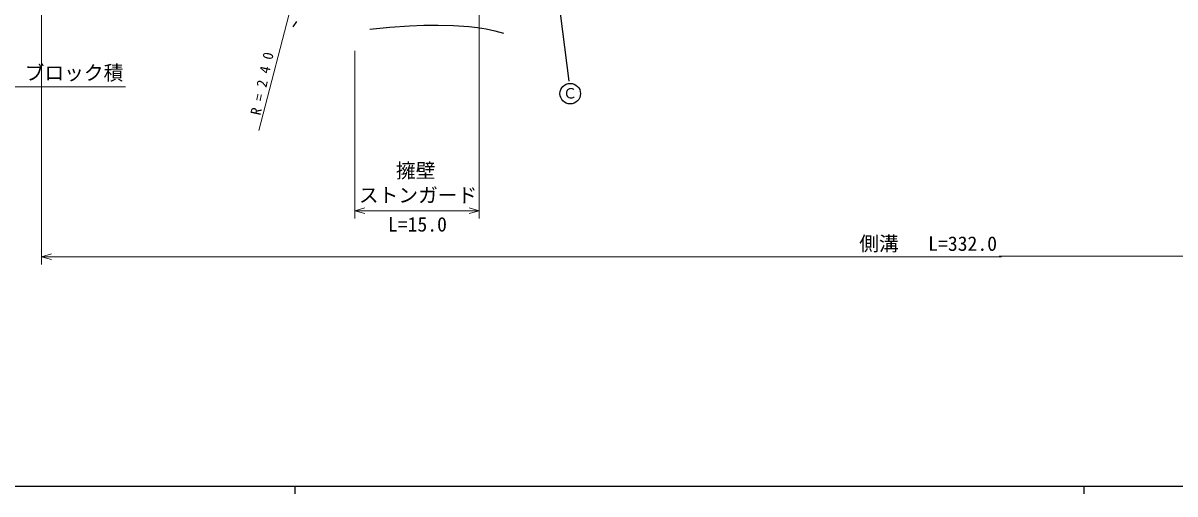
# Model space of a CAD drawing. Units: millimetres, scale not verified. Extents: x 40000 to 680000, y 20000 to 380000.
# Drawn here: x 233535 to 379550, y 204000 to 263651 of the extents above; entities that cross this region are included whole.
import ezdxf
from ezdxf.enums import TextEntityAlignment as Align

# ---------------------------------------------------------------- set-up
doc = ezdxf.new("R2010")
doc.units = ezdxf.units.MM
doc.header["$LTSCALE"] = 1000
for name, color, linetype, lineweight in [('M-BGD', 7, 'Continuous', 25), ('M-BGD-EXST', 7, 'Continuous', 25), ('M-STR-HTXT', 7, 'Continuous', 13), ('M-TTL-BAND', 7, 'Continuous', 25)]:
    doc.layers.add(name, color=color, linetype=linetype, lineweight=lineweight)
doc.styles.add('ＭＳ ゴシック', font='')
doc.styles.get('ＭＳ ゴシック').set_extended_font_data('MS Gothic')

msp = doc.modelspace()

# ---------------------------------------------------------------- linework, layer by layer
at = {"layer": 'M-BGD'}
for points in [[(267757, 263183), (268258, 263861)], [(277504, 262883), (280010, 263126), (282529, 263311), (284343, 263375), (286170, 263378), (288091, 263329), (290024, 263220), (291139, 263102), (292243, 262925), (293351, 262670), (294448, 262358)]]:
    msp.add_lwpolyline(points, dxfattribs=at)
at = {"layer": 'M-BGD-EXST'}
msp.add_line((300362, 274628), (302701, 256309), dxfattribs=at)
msp.add_circle((302896, 254709), 1304, dxfattribs=at)
at = {"layer": 'M-STR-HTXT'}
for p, q in [((263404, 250044), (278787, 309123)), ((235874, 271628), (235874, 233047)), ((291340, 238883), (291340, 271190)), ((275603, 260124), (275603, 238883)), ((228224, 255570), (246518, 255570)), ((275603, 239883), (291340, 239883)), ((235874, 234047), (357556, 234047)), ((357260, 234111), (524083, 234111))]:
    msp.add_line(p, q, dxfattribs=at)
for points in [[(276853, 239524), (275603, 239883), (276853, 240239)], [(290090, 240243), (291340, 239883), (290090, 239527)], [(237124, 233688), (235874, 234047), (237124, 234404)]]:
    msp.add_lwpolyline(points, dxfattribs=at)
at = {"layer": 'M-TTL-BAND'}
for p, q in [((40000, 205000), (579000, 205000)), ((268000, 205000), (268000, 204000)), ((368000, 205000), (368000, 204000))]:
    msp.add_line(p, q, dxfattribs=at)

# ---------------------------------------------------------------- texts
at = {"layer": 'M-BGD-EXST', "style": 'ＭＳ ゴシック'}
msp.add_text('Ｃ', height=1320, dxfattribs=at).set_placement((301969, 253698), align=Align.BOTTOM_LEFT)
at = {"layer": 'M-STR-HTXT', "style": 'ＭＳ ゴシック'}
for s, p in [('ブロック積', (233747, 255883)), ('擁壁', (280807, 243487)), ('ストンガード', (276109, 240383)), ('L=15.0', (279785, 236689)), ('側溝   L=332.0', (339528, 234247))]:
    msp.add_text(s, height=1833, dxfattribs=at).set_placement(p, align=Align.BOTTOM_LEFT)
at = {"layer": 'M-STR-HTXT', "insert": (263647, 251889), "char_height": 1320, "attachment_point": 7, "rotation": 77.9, "style": 'ＭＳ ゴシック'}
msp.add_mtext('\\T2;R=240', dxfattribs=at)

doc.saveas('drawing.dxf')
